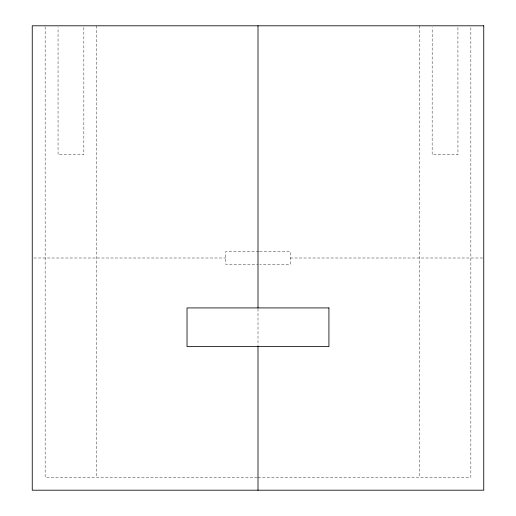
<?xml version="1.0" encoding="UTF-8"?>
<svg xmlns="http://www.w3.org/2000/svg" width="516" height="516" viewBox="0 0 516 516"><rect width="100%" height="100%" fill="white"/><g stroke="black" fill="none" stroke-linecap="round" stroke-linejoin="round"><path stroke-width="0.39" stroke-dasharray="2.58 1.94" d="M258.806 251.55L225.75 251.55L225.75 264.45L258 264.45M259.613 251.55L290.25 251.55L290.25 264.45L259.613 264.45M33.863 258L225.75 258M290.25 258L482.944 258M257.194 477.3L45.15 477.3L45.15 25.8M258 477.3L470.85 477.3L470.85 25.8M457.924 27.413L457.95 154.8L432.15 154.8L432.176 27.413M419.25 25.8L419.25 477.3M258 308.794L258 345.881M96.75 25.8L96.75 477.3M83.85 27.413L83.85 154.8L58.05 154.8L58.05 27.413"/><path stroke-width="0.77" d="M258 25.8L258 307.923M258 346.623L258 490.2M483.75 25.8L32.25 25.8L32.25 490.2L483.75 490.2L483.75 25.8M328.924 307.923L187.024 307.923L187.024 346.623L328.924 346.623L328.924 307.923"/></g></svg>
